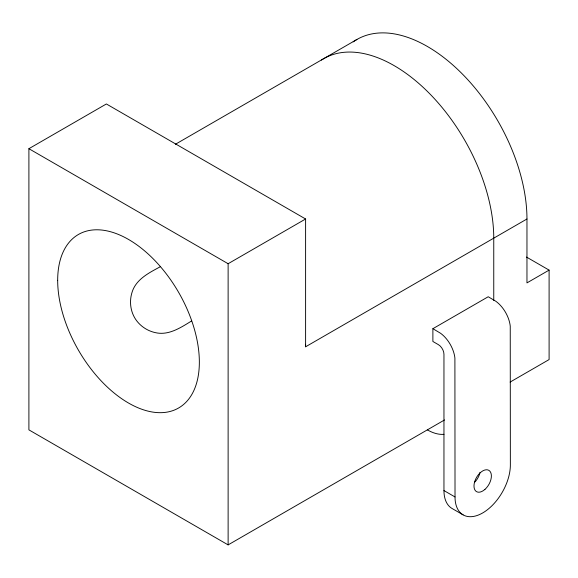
<?xml version="1.0" encoding="UTF-8"?>
<svg xmlns="http://www.w3.org/2000/svg" width="578" height="578" viewBox="0 0 578 578"><rect width="100%" height="100%" fill="white"/><g stroke="black" fill="none" stroke-linecap="round" stroke-linejoin="round"><path stroke-width="0.87" d="M444.54 419.946L228.122 544.888L28.9 429.866L28.9 148.698L106.374 103.968L305.603 218.99L305.603 346.793L526.963 218.99A140.873 81.332 60 0 0 462.949 74.605A140.873 81.332 60 0 0 353.18 41.876M175.372 144.29L356.915 39.477M160.135 266.826C149.182 272.751 136.162 279.167 132.131 292.034C129.364 300.444 130.18 309.996 134.623 317.705C139.081 325.407 146.935 330.891 155.612 332.697C168.769 335.645 180.827 327.574 191.441 321.05M28.9 148.698L228.122 263.72L305.603 218.99M432.886 328.694L488.222 296.745L495.931 301.333A23.51 13.576 60 0 1 510.244 326.122L510.36 465.015A39.131 22.593 -60 0 1 482.695 512.939A39.131 22.593 -60 0 1 455.023 496.964L443.955 490.57L443.955 354.256A7.825 4.516 60 0 0 438.42 344.676L432.886 341.475L432.886 328.694L440.588 333.282A23.51 13.576 60 0 1 454.9 358.071L455.023 496.964M510.128 382.072L549.1 359.574L549.1 270.114L526.963 282.895L526.963 218.99M526.493 257.066L549.1 270.114M463.123 514.875L452.061 508.488A39.131 22.593 -60 0 1 443.955 490.57M493.757 300.408L493.757 238.165A140.873 81.332 60 0 0 430.755 94.814A140.873 81.332 60 0 0 321.447 60.047M228.122 263.72L228.122 544.888M305.581 344.271A140.873 81.332 60 0 1 305.603 346.793M480.029 472.349A12.304 7.102 -60 0 1 474.415 482.5M443.955 434.316A46.955 27.108 60 0 1 427.352 429.866M57.677 280.337A100.175 57.836 60 0 0 163.928 412.519A100.175 57.836 60 0 0 163.928 270.844A100.175 57.836 60 0 0 57.677 280.337M484.942 489.393A12.304 7.102 -60 0 0 488.844 470.333A12.304 7.102 -60 0 0 474.285 483.237A12.304 7.102 -60 0 0 484.942 489.393"/></g></svg>
